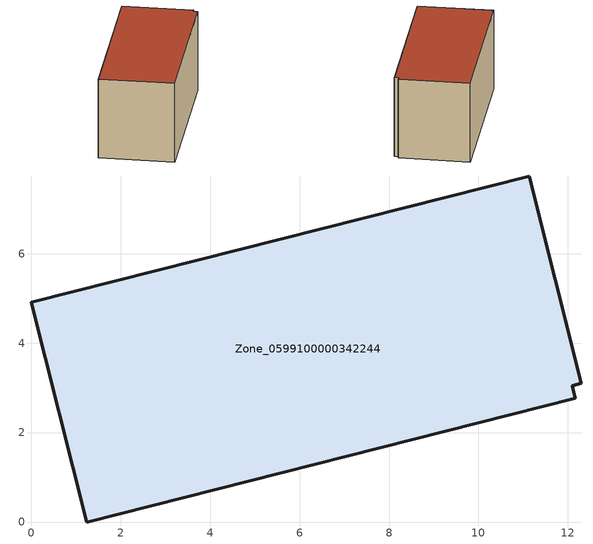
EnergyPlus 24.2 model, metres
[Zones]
Zone_0599100000342244
 floor ground (C_G): 12.3,3.1 12.1,3.04 12.16,2.77 1.24,0 0,4.92 11.13,7.74 z0
 wall outside (C_F): 12.3,3.1 11.13,7.74 0,4.92 1.24,0 12.16,2.77 12.1,3.04 12.3,3.1 z0:5.7
 roof outside (C_R): 12.1,3.04 12.3,3.1 11.13,7.74 0,4.92 1.24,0 12.16,2.77 z5.7
[BUILDING]
Pand.0599100000342244: North Axis=0; Terrain=City; Loads Convergence Tolerance Value=0.04; Temperature Convergence Tolerance Value=0.4; Solar Distribution=FullExterior; Maximum Number of Warmup Days=25; Minimum Number of Warmup Days=1
[Site:Location]
Rotterdam.The.Hague.AP_ZH_NLD Design_Conditions: Latitude=51.96; Longitude=4.45; Time Zone=1; Elevation=-4.5
[SITE:GROUNDTEMPERATURE:BUILDINGSURFACE]
18, 18, 18, 18, 18, 18, 18, 18, 18, 18, 18, 18
[MATERIAL] Thermal Absorptance=0.9; Solar Absorptance=0.7; Visible Absorptance=0.7
Name | Roughness | Thickness | Conductivity | Density | Specific Heat
G.TC.1992-2005 | MediumSmooth | 0.15 | 0.06 | 540 | 1210
F.TC.1992-2005 | Rough | 0.3 | 0.12 | 1920 | 840
R.TC.1992-2005 | MediumRough | 0.2 | 0.08 | 1500 | 1000
[CONSTRUCTION]
C_G: G.TC.1992-2005
C_F: F.TC.1992-2005
C_R: R.TC.1992-2005
[ZONE]
Zone_0599100000342244: Type=1; Multiplier=1; Ceiling Height=Autocalculate; Volume=Autocalculate; Floor Area=autocalculate; Part of Total Floor Area=Yes
[ZONEINFILTRATION:DESIGNFLOWRATE]
Infil_Zone_0599100000342244: Zone or ZoneList or Space or SpaceList=Zone_0599100000342244; Schedule=AlwaysOn; Design Flow Rate Calculation Method=Flow/Area; Flow Rate per Floor Area=0.0015; Constant Term Coefficient=1; Temperature Term Coefficient=0; Velocity Term Coefficient=0; Velocity Squared Term Coefficient=0
[HVACTEMPLATE:ZONE:IDEALLOADSAIRSYSTEM]
Zone_0599100000342244: Maximum Heating Supply Air Temperature=50; Minimum Cooling Supply Air Temperature=13; Maximum Heating Supply Air Humidity Ratio=0.0156; Minimum Cooling Supply Air Humidity Ratio=0.0077; Heating Limit=NoLimit; Cooling Limit=NoLimit; Dehumidification Control Type=ConstantSensibleHeatRatio; Cooling Sensible Heat Ratio=0.7; Dehumidification Setpoint=60; Humidification Control Type=None; Humidification Setpoint=30; Outdoor Air Method=None; Outdoor Air Flow Rate per Person=0.00944; Outdoor Air Flow Rate per Zone Floor Area=0; Outdoor Air Flow Rate per Zone=0; Demand Controlled Ventilation Type=None; Outdoor Air Economizer Type=NoEconomizer; Heat Recovery Type=None; Sensible Heat Recovery Effectiveness=0.7; Latent Heat Recovery Effectiveness=0.65
[ZONECONTROL:THERMOSTAT]
ThermostatControl_Zone_0599100000342244: Zone or ZoneList=Zone_0599100000342244; Control Type Schedule=DualSetpointControlType; Control 1=Thermostat_Zone_0599100000342244; Temperature Difference Between Cutout And Setpoint=0
[THERMOSTATSETPOINT:DUALSETPOINT]
Thermostat_Zone_0599100000342244: Heating Setpoint Temperature Schedule=HeatingSetpoint_Zone_0599100000342244; Cooling Setpoint Temperature Schedule=CoolingSetpoint_Zone_0599100000342244
[SCHEDULE:COMPACT]
HeatingSetpoint_Zone_0599100000342244: Through: 12/31, For: AllDays, Until: 24:00, 21
CoolingSetpoint_Zone_0599100000342244: Through: 12/31, For: AllDays, Until: 24:00, 24
DualSetpointControlType: Through: 12/31, For: AllDays, Until: 24:00, 4
AlwaysOn: Through: 12/31, For: AllDays, Until: 24:00, 1
